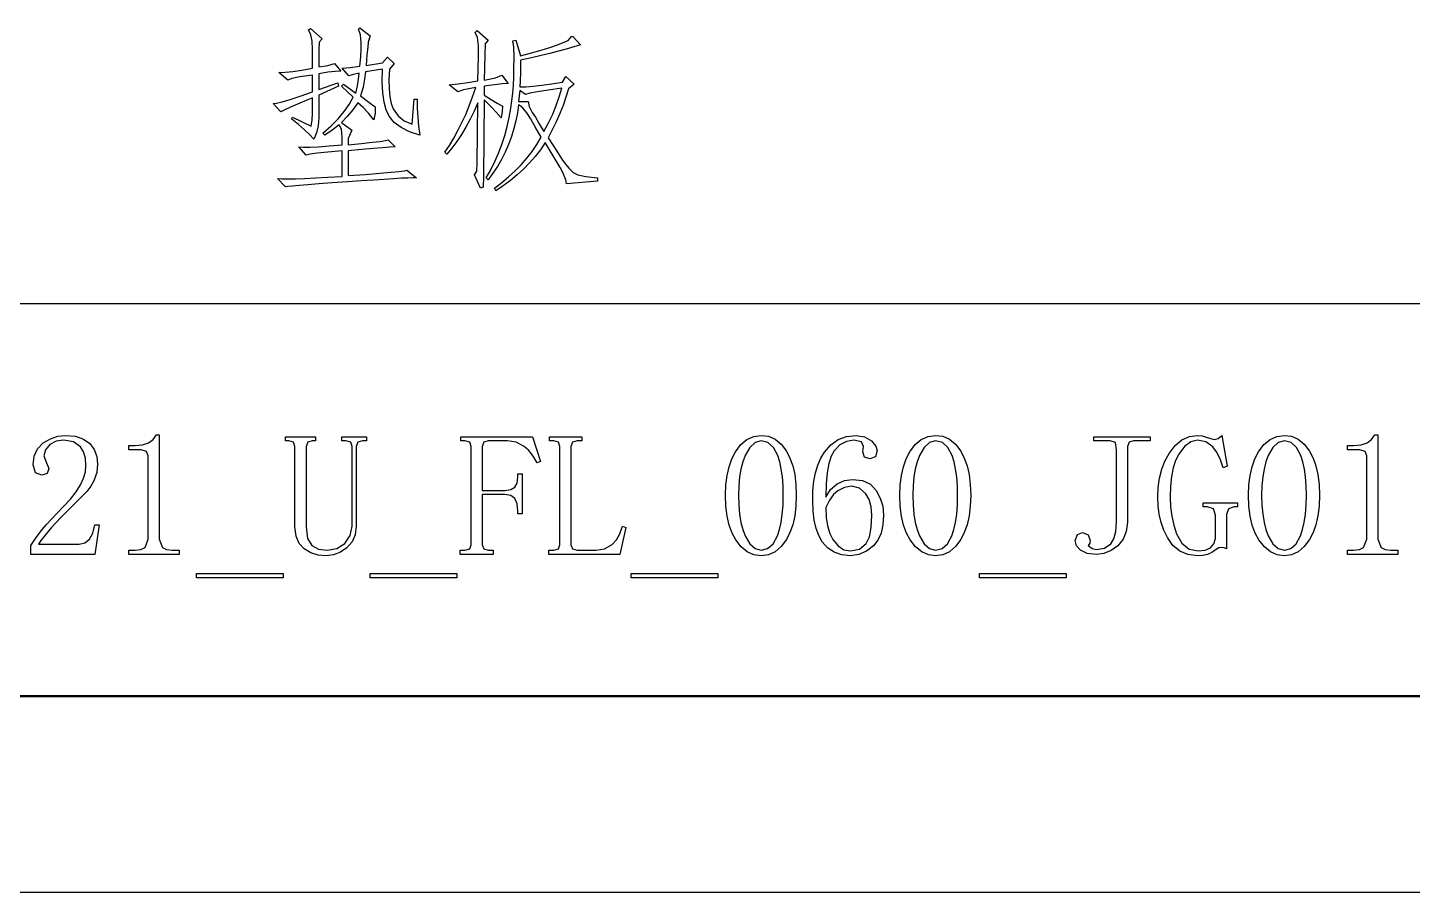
# Model space of a CAD drawing. Extents: x 0 to 420, y 0 to 297.
# Drawn here: x 326.91 to 362.24, y 0 to 22.04 of the extents above; entities that cross this region are included whole.
import ezdxf

# ---------------------------------------------------------------- set-up
doc = ezdxf.new("R2010")
doc.units = 0

msp = doc.modelspace()

# ---------------------------------------------------------------- linework, layer by layer
at = {"color": 7, "lineweight": 25}
for p, q in [((415, 15), (303, 15)), ((0, 0), (420, 0))]:
    msp.add_line(p, q, dxfattribs=at)
at = {"color": 7, "lineweight": 50}
for p, q in [((415, 5), (25, 5)), ((235, 5), (415, 5)), ((235, 5), (415, 5)), ((235, 5), (415, 5)), ((235, 5), (415, 5)), ((235, 5), (415, 5)), ((235, 5), (415, 5)), ((235, 5), (415, 5))]:
    msp.add_line(p, q, dxfattribs=at)
at = {"color": 7, "lineweight": 25}
for points in [[(334.846, 20.549), (334.337, 20.321), (334.337, 19.742), (334.324, 19.542), (334.283, 19.36), (334.215, 19.199), (334.107, 19.316), (333.978, 19.44), (333.826, 19.57), (333.653, 19.707), (333.671, 19.76), (334.144, 19.532), (334.171, 19.685), (334.179, 19.865), (334.179, 20.251), (333.859, 20.117), (333.618, 20.014), (333.456, 19.942), (333.372, 19.9), (333.179, 20.111), (333.264, 20.117), (333.407, 20.15), (333.607, 20.21), (333.864, 20.296), (334.179, 20.409), (334.179, 20.83), (333.86, 20.785), (333.649, 20.744), (333.548, 20.707), (333.32, 20.9), (333.479, 20.907), (333.675, 20.927), (333.909, 20.959), (334.179, 21.006), (334.179, 21.497), (334.168, 21.699), (334.133, 21.863), (334.074, 21.988), (334.127, 22.023), (334.425, 21.76), (334.35, 21.672), (334.337, 21.479), (334.337, 21.041), (334.57, 21.08), (334.741, 21.128), (334.899, 20.935), (334.758, 20.928), (334.571, 20.904), (334.337, 20.865), (334.337, 20.462), (334.829, 20.637)], [(335.179, 19.427), (335.092, 19.216), (335.092, 19.058), (335.43, 19.091), (335.701, 19.12), (335.904, 19.144), (336.04, 19.165), (336.109, 19.181), (336.285, 19.006), (336.153, 18.996), (335.967, 18.98), (335.729, 18.959), (335.437, 18.933), (335.092, 18.9), (335.092, 18.269), (335.533, 18.302), (335.897, 18.331), (336.184, 18.356), (336.394, 18.378), (336.527, 18.395), (336.583, 18.409), (336.829, 18.216), (336.74, 18.214), (336.614, 18.209), (336.45, 18.201), (336.25, 18.19), (336.012, 18.175), (335.736, 18.157), (335.424, 18.135), (335.074, 18.111), (334.681, 18.082), (334.344, 18.058), (334.062, 18.037), (333.837, 18.019), (333.667, 18.005), (333.553, 17.995), (333.495, 17.988), (333.285, 18.199), (333.396, 18.191), (333.548, 18.188), (333.742, 18.191), (333.978, 18.199), (334.255, 18.211), (334.574, 18.229), (334.934, 18.251), (334.934, 18.9), (334.574, 18.867), (334.302, 18.839), (334.118, 18.815), (334.022, 18.795), (333.829, 19.006), (333.946, 18.996), (334.115, 18.997), (334.336, 19.008), (334.609, 19.028), (334.934, 19.058), (334.934, 19.251), (334.916, 19.453), (334.864, 19.567), (334.684, 19.431), (334.495, 19.304), (334.443, 19.356), (334.653, 19.539), (334.836, 19.721), (334.99, 19.904), (335.116, 20.086), (335.215, 20.269), (334.916, 20.549), (334.969, 20.602), (335.285, 20.374), (335.326, 20.555), (335.355, 20.725), (335.372, 20.883), (335.228, 20.848), (335.109, 20.813), (334.934, 21.006), (335.144, 21.027), (335.39, 21.058), (335.409, 21.296), (335.421, 21.495), (335.425, 21.655), (335.408, 21.856), (335.355, 22.006), (335.39, 22.041), (335.653, 21.83), (335.6, 21.672), (335.587, 21.544), (335.569, 21.345), (335.548, 21.076), (335.969, 21.146), (336.092, 21.286), (336.267, 21.128), (336.144, 20.988), (336.131, 20.717), (336.135, 20.48), (336.154, 20.276), (336.189, 20.107), (336.241, 19.97), (336.361, 19.795), (336.522, 19.666), (336.723, 19.584), (336.776, 20.216), (336.846, 20.216), (336.85, 19.988), (336.864, 19.76), (336.886, 19.532), (336.916, 19.304), (336.657, 19.387), (336.44, 19.495), (336.267, 19.628), (336.136, 19.786), (336.059, 19.944), (336.004, 20.143), (335.97, 20.383), (335.959, 20.665), (335.969, 20.988), (335.53, 20.918), (335.509, 20.733), (335.468, 20.528), (335.408, 20.304), (335.614, 20.146), (335.776, 20.023), (335.776, 19.861), (335.741, 19.69), (335.61, 19.863), (335.476, 20.009), (335.337, 20.128), (335.205, 19.947), (335.064, 19.777), (334.916, 19.62)], [(337.662, 20.584), (337.899, 20.612), (338.145, 20.647), (338.398, 20.69), (338.416, 21.304), (338.414, 21.583), (338.385, 21.787), (338.328, 21.918), (338.381, 21.97), (338.662, 21.725), (338.587, 21.628), (338.574, 21.339), (338.556, 20.707), (338.846, 20.764), (339.012, 20.83), (339.17, 20.62), (339.024, 20.612), (338.819, 20.588), (338.556, 20.549), (338.556, 20.321), (338.734, 20.212), (338.892, 20.119), (339.03, 20.041), (339.021, 19.905), (338.995, 19.742), (338.868, 19.887), (338.722, 20.039), (338.556, 20.199), (338.539, 18.251), (338.53, 17.975), (338.469, 17.953), (338.311, 18.286), (338.372, 18.387), (338.381, 18.584), (338.398, 20.128), (338.301, 19.912), (338.198, 19.706), (338.09, 19.509), (337.977, 19.321), (337.86, 19.142), (337.737, 18.973), (337.609, 18.813), (337.556, 18.865), (337.672, 19.041), (337.783, 19.225), (337.889, 19.418), (337.99, 19.62), (338.087, 19.83), (338.178, 20.049), (338.264, 20.277), (338.346, 20.514), (338.03, 20.453), (337.89, 20.409)], [(339.469, 20.532), (339.624, 20.537), (339.811, 20.551), (340.029, 20.576), (340.277, 20.61), (340.556, 20.655), (340.644, 20.795), (340.855, 20.602), (340.714, 20.479), (340.646, 20.269), (340.57, 20.06), (340.486, 19.852), (340.394, 19.645), (340.295, 19.439), (340.188, 19.234), (340.333, 19.009), (340.451, 18.828), (340.543, 18.689), (340.609, 18.593), (340.716, 18.457), (340.828, 18.348), (340.948, 18.29), (341.156, 18.246), (341.451, 18.216), (341.451, 18.128), (340.662, 18.058), (340.646, 18.166), (340.565, 18.348), (340.494, 18.478), (340.396, 18.648), (340.271, 18.859), (340.118, 19.111), (339.994, 18.93), (339.861, 18.758), (339.718, 18.593), (339.565, 18.435), (339.402, 18.286), (339.23, 18.144), (339.047, 18.009), (338.855, 17.883), (338.819, 17.953), (339.007, 18.092), (339.183, 18.238), (339.349, 18.39), (339.504, 18.549), (339.647, 18.715), (339.78, 18.887), (339.902, 19.066), (340.012, 19.251), (339.862, 19.515), (339.74, 19.723), (339.644, 19.874), (339.53, 20.016), (339.433, 20.076), (339.406, 19.873), (339.367, 19.67), (339.317, 19.468), (339.254, 19.267), (339.179, 19.067), (339.094, 18.871), (338.999, 18.682), (338.896, 18.502), (338.783, 18.329), (338.662, 18.163), (338.609, 18.216), (338.726, 18.421), (338.833, 18.631), (338.928, 18.846), (339.012, 19.067), (339.086, 19.292), (339.148, 19.521), (339.2, 19.753), (339.24, 19.988), (339.266, 20.18), (339.287, 20.375), (339.303, 20.575), (339.313, 20.78), (339.319, 20.988), (339.32, 21.302), (339.312, 21.542), (339.293, 21.707), (339.363, 21.725), (339.486, 21.321), (339.762, 21.398), (340.012, 21.47), (340.236, 21.538), (340.433, 21.602), (340.705, 21.716), (340.784, 21.813), (340.819, 21.813), (341.012, 21.602), (340.846, 21.552), (340.65, 21.497), (340.425, 21.435), (340.231, 21.385), (340.01, 21.332), (339.762, 21.276), (339.486, 21.216), (339.484, 20.906), (339.478, 20.678)], [(339.433, 20.163), (339.679, 20.163), (339.705, 20.032), (339.784, 19.883), (339.864, 19.758), (339.964, 19.594), (340.083, 19.391), (340.202, 19.615), (340.307, 19.838), (340.398, 20.059), (340.476, 20.279), (340.539, 20.497), (340.191, 20.447), (339.92, 20.405), (339.726, 20.368), (339.609, 20.339), (339.469, 20.444)], [(330.266, 11.666), (330.266, 9), (330.354, 8.789), (330.459, 8.737), (330.6, 8.719), (330.775, 8.719), (330.775, 8.614), (329.495, 8.614), (329.495, 8.719), (329.652, 8.719), (329.804, 8.737), (329.907, 8.789), (329.986, 9), (329.986, 11.123), (329.942, 11.237), (329.81, 11.28), (329.495, 11.28), (329.495, 11.386), (329.652, 11.386), (329.843, 11.403), (329.995, 11.456), (330.111, 11.544), (330.196, 11.666)], [(361.353, 11.666), (361.353, 9), (361.441, 8.789), (361.546, 8.737), (361.687, 8.719), (361.862, 8.719), (361.862, 8.614), (360.582, 8.614), (360.582, 8.719), (360.739, 8.719), (360.891, 8.737), (360.994, 8.789), (361.073, 9), (361.073, 11.123), (361.029, 11.237), (360.897, 11.28), (360.582, 11.28), (360.582, 11.386), (360.739, 11.386), (360.93, 11.403), (361.082, 11.456), (361.198, 11.544), (361.283, 11.666)], [(328.4, 10.877), (328.385, 11.071), (328.338, 11.232), (328.26, 11.359), (328.085, 11.484), (327.839, 11.526), (327.644, 11.498), (327.479, 11.412), (327.368, 11.283), (327.33, 11.123), (327.392, 10.947), (327.453, 10.807), (327.409, 10.675), (327.278, 10.631), (327.111, 10.693), (327.05, 10.894), (327.079, 11.121), (327.167, 11.308), (327.313, 11.456), (327.492, 11.563), (327.679, 11.627), (327.874, 11.649), (328.13, 11.625), (328.338, 11.555), (328.497, 11.438), (328.609, 11.286), (328.676, 11.111), (328.699, 10.912), (328.675, 10.701), (328.602, 10.491), (328.525, 10.353), (328.423, 10.218), (328.295, 10.087), (328.101, 9.898), (327.926, 9.724), (327.77, 9.564), (327.633, 9.419), (327.514, 9.289), (327.358, 9.107), (327.249, 8.969), (327.19, 8.877), (328.225, 8.877), (328.37, 8.908), (328.488, 9), (328.576, 9.153), (328.629, 9.368), (328.734, 9.368), (328.629, 8.614), (326.997, 8.614), (326.997, 8.842), (327.113, 9.022), (327.286, 9.245), (327.396, 9.374), (327.521, 9.513), (327.663, 9.663), (327.822, 9.824), (328.003, 10.019), (328.149, 10.206), (328.26, 10.386), (328.338, 10.557), (328.385, 10.721)], [(334.558, 8.719), (334.801, 8.763), (335.005, 8.894), (335.143, 9.092), (335.189, 9.333), (335.189, 11.368), (335.154, 11.473), (335.031, 11.508), (334.926, 11.508), (334.926, 11.614), (335.558, 11.614), (335.558, 11.508), (335.452, 11.508), (335.338, 11.473), (335.294, 11.368), (335.294, 9.333), (335.268, 9.116), (335.189, 8.931), (335.058, 8.78), (334.893, 8.668), (334.715, 8.601), (334.523, 8.579), (334.321, 8.598), (334.137, 8.657), (333.97, 8.754), (333.838, 8.894), (333.759, 9.082), (333.733, 9.315), (333.733, 11.368), (333.698, 11.473), (333.575, 11.508), (333.487, 11.508), (333.487, 11.614), (334.259, 11.614), (334.259, 11.508), (334.172, 11.508), (334.058, 11.473), (334.014, 11.368), (334.014, 9.315), (334.051, 9.022), (334.163, 8.842), (334.336, 8.75)], [(338.788, 8.719), (338.788, 8.614), (337.946, 8.614), (337.946, 8.719), (338.069, 8.719), (338.191, 8.754), (338.226, 8.859), (338.226, 11.368), (338.191, 11.473), (338.069, 11.508), (337.963, 11.508), (337.963, 11.614), (339.788, 11.614), (339.998, 10.982), (339.911, 10.947), (339.811, 11.119), (339.7, 11.259), (339.577, 11.368), (339.376, 11.473), (339.156, 11.508), (338.665, 11.508), (338.551, 11.473), (338.507, 11.368), (338.507, 10.245), (339.086, 10.245), (339.237, 10.265), (339.34, 10.324), (339.4, 10.427), (339.419, 10.579), (339.419, 10.666), (339.525, 10.666), (339.525, 9.649), (339.419, 9.649), (339.419, 9.719), (339.4, 9.903), (339.34, 10.035), (339.237, 10.114), (339.086, 10.14), (338.507, 10.14), (338.507, 8.859), (338.551, 8.754), (338.665, 8.719)], [(340.772, 8.859), (340.816, 8.754), (340.93, 8.719), (341.404, 8.719), (341.632, 8.756), (341.825, 8.868), (341.932, 8.986), (342.02, 9.141), (342.088, 9.333), (342.176, 9.298), (342.018, 8.614), (340.211, 8.614), (340.211, 8.719), (340.334, 8.719), (340.457, 8.754), (340.492, 8.859), (340.492, 11.368), (340.457, 11.473), (340.334, 11.508), (340.229, 11.508), (340.229, 11.614), (341.053, 11.614), (341.053, 11.508), (340.93, 11.508), (340.816, 11.473), (340.772, 11.368)], [(345.626, 8.579), (345.441, 8.604), (345.271, 8.68), (345.117, 8.806), (344.977, 8.982), (344.883, 9.157), (344.809, 9.358), (344.756, 9.586), (344.725, 9.841), (344.714, 10.123), (344.724, 10.386), (344.755, 10.628), (344.806, 10.849), (344.877, 11.049), (344.969, 11.228), (345.105, 11.412), (345.26, 11.544), (345.434, 11.623), (345.626, 11.649), (345.811, 11.624), (345.979, 11.548), (346.131, 11.422), (346.267, 11.245), (346.358, 11.071), (346.43, 10.872), (346.48, 10.647), (346.511, 10.398), (346.521, 10.123), (346.511, 9.847), (346.48, 9.596), (346.43, 9.37), (346.358, 9.168), (346.267, 8.991), (346.131, 8.811), (345.979, 8.682), (345.811, 8.604)], [(345.626, 11.508), (345.471, 11.467), (345.334, 11.341), (345.214, 11.131), (345.154, 10.97), (345.107, 10.789), (345.074, 10.587), (345.054, 10.365), (345.047, 10.123), (345.054, 9.868), (345.074, 9.637), (345.107, 9.43), (345.154, 9.247), (345.214, 9.087), (345.334, 8.883), (345.471, 8.76), (345.626, 8.719), (345.789, 8.76), (345.927, 8.883), (346.039, 9.087), (346.092, 9.247), (346.134, 9.43), (346.164, 9.637), (346.182, 9.868), (346.188, 10.123), (346.182, 10.365), (346.165, 10.587), (346.137, 10.789), (346.098, 10.97), (346.047, 11.131), (345.938, 11.341), (345.798, 11.467)], [(347.956, 10.526), (348.211, 10.495), (348.412, 10.401), (348.562, 10.245), (348.664, 10.05), (348.725, 9.84), (348.746, 9.614), (348.73, 9.368), (348.682, 9.155), (348.603, 8.977), (348.491, 8.833), (348.313, 8.692), (348.117, 8.607), (347.904, 8.579), (347.681, 8.601), (347.487, 8.669), (347.321, 8.781), (347.184, 8.938), (347.096, 9.095), (347.027, 9.278), (346.978, 9.487), (346.949, 9.721), (346.939, 9.982), (346.947, 10.241), (346.972, 10.478), (347.013, 10.695), (347.071, 10.891), (347.146, 11.065), (347.237, 11.219), (347.399, 11.407), (347.588, 11.541), (347.803, 11.622), (348.044, 11.649), (348.265, 11.614), (348.439, 11.508), (348.551, 11.377), (348.588, 11.263), (348.544, 11.105), (348.395, 11.052), (348.263, 11.096), (348.219, 11.228), (348.228, 11.298), (348.237, 11.368), (348.184, 11.482), (347.991, 11.526), (347.802, 11.496), (347.633, 11.405), (347.483, 11.254), (347.407, 11.12), (347.348, 10.934), (347.306, 10.697), (347.28, 10.409), (347.272, 10.07), (347.397, 10.269), (347.562, 10.412), (347.752, 10.498)], [(350.076, 8.579), (349.89, 8.604), (349.72, 8.68), (349.566, 8.806), (349.426, 8.982), (349.332, 9.157), (349.258, 9.358), (349.205, 9.586), (349.174, 9.841), (349.163, 10.123), (349.173, 10.386), (349.204, 10.628), (349.255, 10.849), (349.326, 11.049), (349.418, 11.228), (349.554, 11.412), (349.709, 11.544), (349.883, 11.623), (350.076, 11.649), (350.26, 11.624), (350.429, 11.548), (350.58, 11.422), (350.716, 11.245), (350.807, 11.071), (350.879, 10.872), (350.93, 10.647), (350.96, 10.398), (350.97, 10.123), (350.96, 9.847), (350.93, 9.596), (350.879, 9.37), (350.807, 9.168), (350.716, 8.991), (350.58, 8.811), (350.429, 8.682), (350.26, 8.604)], [(350.076, 11.508), (349.921, 11.467), (349.783, 11.341), (349.663, 11.131), (349.603, 10.97), (349.557, 10.789), (349.523, 10.587), (349.503, 10.365), (349.497, 10.123), (349.503, 9.868), (349.523, 9.637), (349.557, 9.43), (349.603, 9.247), (349.663, 9.087), (349.783, 8.883), (349.921, 8.76), (350.076, 8.719), (350.238, 8.76), (350.376, 8.883), (350.488, 9.087), (350.542, 9.247), (350.583, 9.43), (350.613, 9.637), (350.631, 9.868), (350.637, 10.123), (350.631, 10.365), (350.615, 10.587), (350.586, 10.789), (350.547, 10.97), (350.497, 11.131), (350.387, 11.341), (350.247, 11.467)], [(354.686, 11.28), (354.66, 11.465), (354.528, 11.508), (354.107, 11.508), (354.107, 11.614), (355.546, 11.614), (355.546, 11.508), (355.125, 11.508), (355.011, 11.473), (354.967, 11.368), (354.967, 9.438), (354.939, 9.2), (354.858, 8.998), (354.721, 8.833), (354.552, 8.711), (354.37, 8.638), (354.177, 8.614), (353.945, 8.64), (353.774, 8.719), (353.669, 8.833), (353.633, 8.965), (353.695, 9.123), (353.826, 9.175), (353.967, 9.114), (354.019, 8.965), (354.011, 8.903), (353.967, 8.842), (354.072, 8.763), (354.177, 8.737), (354.383, 8.774), (354.546, 8.886), (354.624, 9.013), (354.67, 9.198), (354.686, 9.438)], [(356.758, 11.526), (356.588, 11.486), (356.427, 11.366), (356.276, 11.166), (356.197, 11.007), (356.136, 10.818), (356.092, 10.599), (356.065, 10.35), (356.057, 10.07), (356.067, 9.828), (356.098, 9.592), (356.15, 9.363), (356.223, 9.14), (356.359, 8.896), (356.543, 8.75), (356.776, 8.701), (356.949, 8.721), (357.083, 8.78), (357.173, 8.879), (357.214, 9.017), (357.214, 9.614), (357.162, 9.772), (357.004, 9.824), (356.899, 9.824), (356.899, 9.93), (357.776, 9.93), (357.776, 9.824), (357.688, 9.824), (357.548, 9.772), (357.495, 9.631), (357.495, 8.754), (357.434, 8.78), (357.372, 8.789), (357.302, 8.78), (357.232, 8.737), (357.125, 8.662), (357.013, 8.614), (356.892, 8.587), (356.758, 8.579), (356.513, 8.608), (356.302, 8.695), (356.127, 8.84), (355.986, 9.044), (355.898, 9.233), (355.829, 9.431), (355.78, 9.636), (355.751, 9.849), (355.741, 10.07), (355.752, 10.322), (355.787, 10.56), (355.845, 10.783), (355.926, 10.991), (356.03, 11.184), (356.184, 11.387), (356.357, 11.533), (356.548, 11.62), (356.758, 11.649), (356.872, 11.636), (357.004, 11.596), (357.179, 11.544), (357.285, 11.57), (357.372, 11.649), (357.513, 10.859), (357.407, 10.824), (357.331, 11.047), (357.244, 11.226), (357.144, 11.359), (356.969, 11.484)], [(358.971, 8.579), (358.786, 8.604), (358.616, 8.68), (358.461, 8.806), (358.322, 8.982), (358.227, 9.157), (358.153, 9.358), (358.101, 9.586), (358.069, 9.841), (358.059, 10.123), (358.069, 10.386), (358.099, 10.628), (358.15, 10.849), (358.221, 11.049), (358.313, 11.228), (358.45, 11.412), (358.605, 11.544), (358.779, 11.623), (358.971, 11.649), (359.156, 11.624), (359.324, 11.548), (359.476, 11.422), (359.611, 11.245), (359.703, 11.071), (359.774, 10.872), (359.825, 10.647), (359.856, 10.398), (359.866, 10.123), (359.856, 9.847), (359.825, 9.596), (359.774, 9.37), (359.703, 9.168), (359.611, 8.991), (359.476, 8.811), (359.324, 8.682), (359.156, 8.604)], [(358.971, 11.508), (358.816, 11.467), (358.679, 11.341), (358.559, 11.131), (358.499, 10.97), (358.452, 10.789), (358.419, 10.587), (358.399, 10.365), (358.392, 10.123), (358.399, 9.868), (358.419, 9.637), (358.452, 9.43), (358.499, 9.247), (358.559, 9.087), (358.679, 8.883), (358.816, 8.76), (358.971, 8.719), (359.134, 8.76), (359.271, 8.883), (359.383, 9.087), (359.437, 9.247), (359.479, 9.43), (359.509, 9.637), (359.526, 9.868), (359.532, 10.123), (359.527, 10.365), (359.51, 10.587), (359.482, 10.789), (359.443, 10.97), (359.392, 11.131), (359.283, 11.341), (359.143, 11.467)], [(347.272, 9.807), (347.284, 9.558), (347.318, 9.34), (347.376, 9.15), (347.456, 8.991), (347.588, 8.83), (347.737, 8.734), (347.904, 8.701), (348.136, 8.75), (348.307, 8.894), (348.385, 9.06), (348.432, 9.3), (348.447, 9.614), (348.431, 9.83), (348.381, 10.011), (348.298, 10.158), (348.134, 10.302), (347.939, 10.351), (347.752, 10.322), (347.579, 10.237), (347.471, 10.138), (347.369, 9.995)], [(331.224, 8.017), (331.224, 8.123), (333.435, 8.123), (333.435, 8.017)], [(335.647, 8.017), (335.647, 8.123), (337.858, 8.123), (337.858, 8.017)], [(342.311, 8.017), (342.311, 8.123), (344.521, 8.123), (344.521, 8.017)], [(351.195, 8.017), (351.195, 8.123), (353.405, 8.123), (353.405, 8.017)]]:
    msp.add_lwpolyline(points, close=True, dxfattribs=at)

doc.saveas('drawing.dxf')
